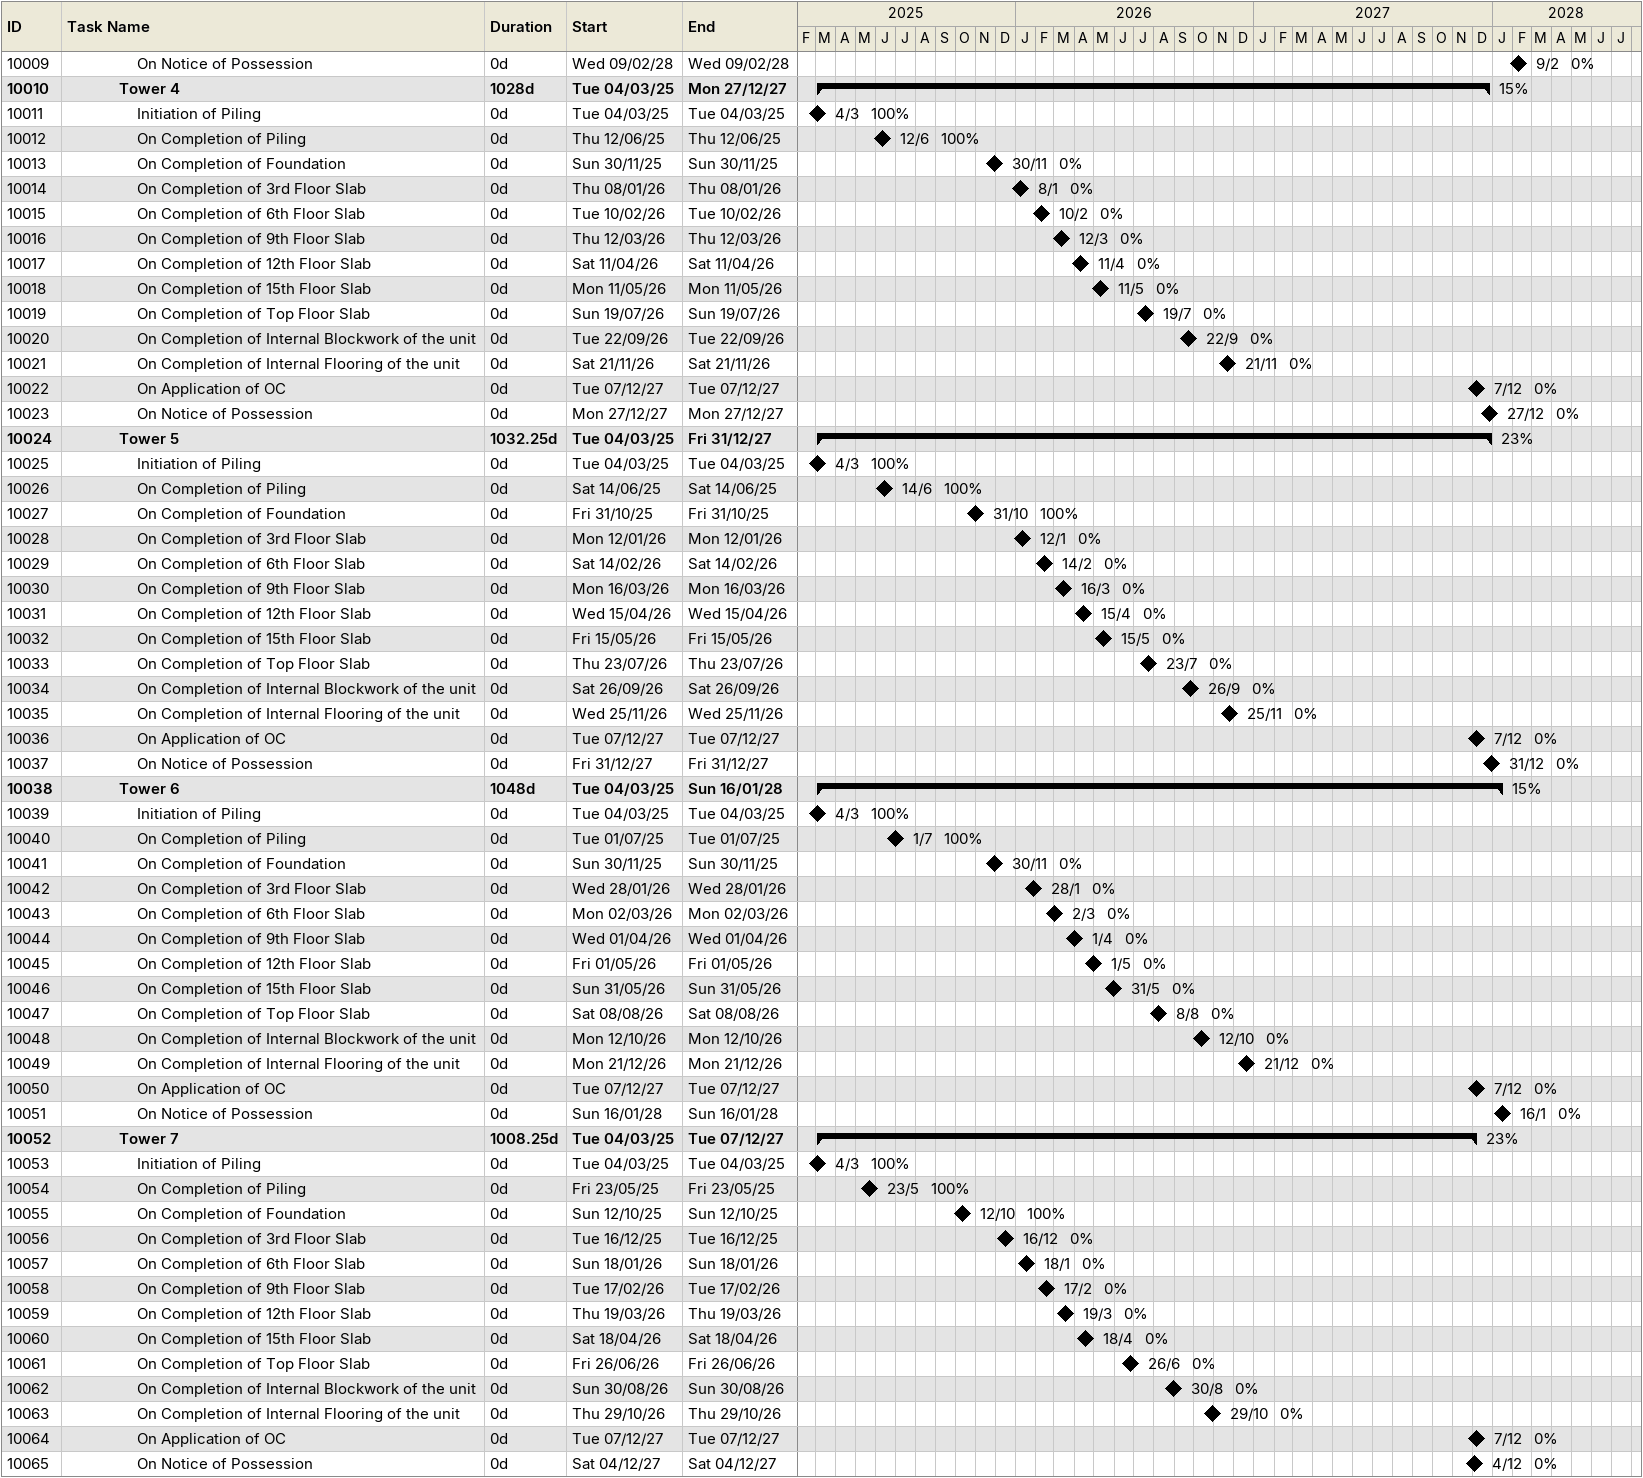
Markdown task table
| ID | Level | Task | Duration | Start | Finish | % complete |
|---|---|---|---|---|---|---|
| 10009 | 5 | On Notice of Possession | 0d | 2028-02-09 | 2028-02-09 | 0 |
| 10010 | 4 | **Tower 4** | 1028d | 2025-03-04 | 2027-12-27 | 15 |
| 10011 | 5 | Initiation of Piling | 0d | 2025-03-04 | 2025-03-04 | 100 |
| 10012 | 5 | On Completion of Piling | 0d | 2025-06-12 | 2025-06-12 | 100 |
| 10013 | 5 | On Completion of Foundation | 0d | 2025-11-30 | 2025-11-30 | 0 |
| 10014 | 5 | On Completion of 3rd Floor Slab | 0d | 2026-01-08 | 2026-01-08 | 0 |
| 10015 | 5 | On Completion of 6th Floor Slab | 0d | 2026-02-10 | 2026-02-10 | 0 |
| 10016 | 5 | On Completion of 9th Floor Slab | 0d | 2026-03-12 | 2026-03-12 | 0 |
| 10017 | 5 | On Completion of 12th Floor Slab | 0d | 2026-04-11 | 2026-04-11 | 0 |
| 10018 | 5 | On Completion of 15th Floor Slab | 0d | 2026-05-11 | 2026-05-11 | 0 |
| 10019 | 5 | On Completion of Top Floor Slab | 0d | 2026-07-19 | 2026-07-19 | 0 |
| 10020 | 5 | On Completion of Internal Blockwork of the unit | 0d | 2026-09-22 | 2026-09-22 | 0 |
| 10021 | 5 | On Completion of Internal Flooring of the unit | 0d | 2026-11-21 | 2026-11-21 | 0 |
| 10022 | 5 | On Application of OC | 0d | 2027-12-07 | 2027-12-07 | 0 |
| 10023 | 5 | On Notice of Possession | 0d | 2027-12-27 | 2027-12-27 | 0 |
| 10024 | 4 | **Tower 5** | 1032.25d | 2025-03-04 | 2027-12-31 | 23 |
| 10025 | 5 | Initiation of Piling | 0d | 2025-03-04 | 2025-03-04 | 100 |
| 10026 | 5 | On Completion of Piling | 0d | 2025-06-14 | 2025-06-14 | 100 |
| 10027 | 5 | On Completion of Foundation | 0d | 2025-10-31 | 2025-10-31 | 100 |
| 10028 | 5 | On Completion of 3rd Floor Slab | 0d | 2026-01-12 | 2026-01-12 | 0 |
| 10029 | 5 | On Completion of 6th Floor Slab | 0d | 2026-02-14 | 2026-02-14 | 0 |
| 10030 | 5 | On Completion of 9th Floor Slab | 0d | 2026-03-16 | 2026-03-16 | 0 |
| 10031 | 5 | On Completion of 12th Floor Slab | 0d | 2026-04-15 | 2026-04-15 | 0 |
| 10032 | 5 | On Completion of 15th Floor Slab | 0d | 2026-05-15 | 2026-05-15 | 0 |
| 10033 | 5 | On Completion of Top Floor Slab | 0d | 2026-07-23 | 2026-07-23 | 0 |
| 10034 | 5 | On Completion of Internal Blockwork of the unit | 0d | 2026-09-26 | 2026-09-26 | 0 |
| 10035 | 5 | On Completion of Internal Flooring of the unit | 0d | 2026-11-25 | 2026-11-25 | 0 |
| 10036 | 5 | On Application of OC | 0d | 2027-12-07 | 2027-12-07 | 0 |
| 10037 | 5 | On Notice of Possession | 0d | 2027-12-31 | 2027-12-31 | 0 |
| 10038 | 4 | **Tower 6** | 1048d | 2025-03-04 | 2028-01-16 | 15 |
| 10039 | 5 | Initiation of Piling | 0d | 2025-03-04 | 2025-03-04 | 100 |
| 10040 | 5 | On Completion of Piling | 0d | 2025-07-01 | 2025-07-01 | 100 |
| 10041 | 5 | On Completion of Foundation | 0d | 2025-11-30 | 2025-11-30 | 0 |
| 10042 | 5 | On Completion of 3rd Floor Slab | 0d | 2026-01-28 | 2026-01-28 | 0 |
| 10043 | 5 | On Completion of 6th Floor Slab | 0d | 2026-03-02 | 2026-03-02 | 0 |
| 10044 | 5 | On Completion of 9th Floor Slab | 0d | 2026-04-01 | 2026-04-01 | 0 |
| 10045 | 5 | On Completion of 12th Floor Slab | 0d | 2026-05-01 | 2026-05-01 | 0 |
| 10046 | 5 | On Completion of 15th Floor Slab | 0d | 2026-05-31 | 2026-05-31 | 0 |
| 10047 | 5 | On Completion of Top Floor Slab | 0d | 2026-08-08 | 2026-08-08 | 0 |
| 10048 | 5 | On Completion of Internal Blockwork of the unit | 0d | 2026-10-12 | 2026-10-12 | 0 |
| 10049 | 5 | On Completion of Internal Flooring of the unit | 0d | 2026-12-21 | 2026-12-21 | 0 |
| 10050 | 5 | On Application of OC | 0d | 2027-12-07 | 2027-12-07 | 0 |
| 10051 | 5 | On Notice of Possession | 0d | 2028-01-16 | 2028-01-16 | 0 |
| 10052 | 4 | **Tower 7** | 1008.25d | 2025-03-04 | 2027-12-07 | 23 |
| 10053 | 5 | Initiation of Piling | 0d | 2025-03-04 | 2025-03-04 | 100 |
| 10054 | 5 | On Completion of Piling | 0d | 2025-05-23 | 2025-05-23 | 100 |
| 10055 | 5 | On Completion of Foundation | 0d | 2025-10-12 | 2025-10-12 | 100 |
| 10056 | 5 | On Completion of 3rd Floor Slab | 0d | 2025-12-16 | 2025-12-16 | 0 |
| 10057 | 5 | On Completion of 6th Floor Slab | 0d | 2026-01-18 | 2026-01-18 | 0 |
| 10058 | 5 | On Completion of 9th Floor Slab | 0d | 2026-02-17 | 2026-02-17 | 0 |
| 10059 | 5 | On Completion of 12th Floor Slab | 0d | 2026-03-19 | 2026-03-19 | 0 |
| 10060 | 5 | On Completion of 15th Floor Slab | 0d | 2026-04-18 | 2026-04-18 | 0 |
| 10061 | 5 | On Completion of Top Floor Slab | 0d | 2026-06-26 | 2026-06-26 | 0 |
| 10062 | 5 | On Completion of Internal Blockwork of the unit | 0d | 2026-08-30 | 2026-08-30 | 0 |
| 10063 | 5 | On Completion of Internal Flooring of the unit | 0d | 2026-10-29 | 2026-10-29 | 0 |
| 10064 | 5 | On Application of OC | 0d | 2027-12-07 | 2027-12-07 | 0 |
| 10065 | 5 | On Notice of Possession | 0d | 2027-12-04 | 2027-12-04 | 0 |
